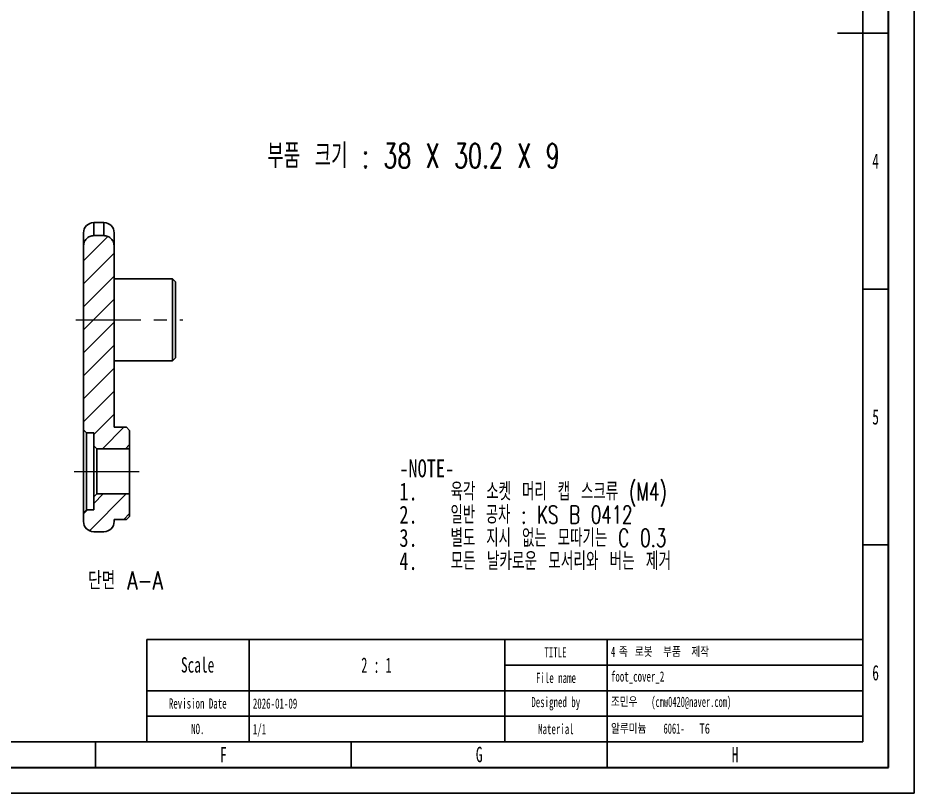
# Model space of a CAD drawing. Header units: millimetres. Extents: x 0 to 420, y 1 to 298.
# Drawn here: x 244.8 to 420, y 1 to 152.5 of the extents above; entities that cross this region are included whole.
import ezdxf

# ---------------------------------------------------------------- set-up
doc = ezdxf.new("R2010")
doc.units = ezdxf.units.MM
doc.linetypes.add('CENTERX2', pattern=[20.32, 12.7, -2.54, 2.54, -2.54])
for name, color, linetype in [('SLD-0', 179, 'Continuous'), ('가는실선', 7, 'Continuous'), ('절단면', 230, 'Continuous'), ('중심선', 1, 'CENTERX2')]:
    doc.layers.add(name, color=color, linetype=linetype)
for name, color, linetype, lineweight in [('도면층1', 4, 'Continuous', 35), ('도면층2', 3, 'Continuous', 25), ('도면층3', 5, 'Continuous', 25)]:
    doc.layers.add(name, color=color, linetype=linetype, lineweight=lineweight)
doc.styles.add('SLDTEXTSTYLE0', font='TXT', dxfattribs={"width": 0.75})
doc.styles.add('SLDTEXTSTYLE1', font='TXT', dxfattribs={"width": 0.666667, "bigfont": 'bigfont'})
doc.styles.add('SLDTEXTSTYLE2', font='TXT', dxfattribs={"width": 0.684211, "bigfont": 'bigfont'})
doc.styles.add('SLDTEXTSTYLE3', font='TXT', dxfattribs={"width": 0.676471, "bigfont": 'bigfont'})
doc.styles.add('SLDTEXTSTYLE4', font='TXT', dxfattribs={"width": 0.694444, "bigfont": 'bigfont'})
doc.styles.add('SLDTEXTSTYLE5', font='TXT', dxfattribs={"width": 0.638186})
doc.styles.add('SLDTEXTSTYLE6', font='TXT', dxfattribs={"width": 0.75, "bigfont": 'bigfont'})
doc.styles.add('SLDTEXTSTYLE7', font='TXT', dxfattribs={"width": 0.605})
doc.styles.add('SLDTEXTSTYLE8', font='TXT', dxfattribs={"width": 0.582911})

msp = doc.modelspace()

# ---------------------------------------------------------------- hatches: boundary and pattern name
at = {"layer": '절단면', "linetype": 'Continuous', "lineweight": 18}
h = msp.add_hatch(dxfattribs=at)
h.set_pattern_fill('ANSI31', color=256, angle=3e-322, style=0)
edge = h.paths.add_edge_path(flags=0)
edge.add_line((266.6483, 71.8687), (266.0483, 72.4687))
edge.add_line((266.0483, 72.4687), (263.6483, 72.4687))
edge.add_line((263.6483, 72.4687), (263.6483, 107.861))
edge.add_spline(control_points=[(263.6483, 107.861), (263.6483, 107.9405), (263.6438, 108.0201), (263.635, 108.0992), (263.6093, 108.3288), (263.545, 108.5572), (263.4466, 108.7663), (263.3512, 108.9689), (263.2212, 109.1585), (263.0658, 109.3198), (262.9141, 109.4772), (262.7343, 109.6117), (262.54, 109.7117), (262.3471, 109.8109), (262.1347, 109.8788), (261.9199, 109.9092), (261.83, 109.9219), (261.7391, 109.9283), (261.6483, 109.9283)], knot_values=[0.00118547, 0.00118547, 0.00118547, 0.00118547, 0.00130497, 0.00130497, 0.00130497, 0.00165422, 0.00165422, 0.00165422, 0.00199259, 0.00199259, 0.00199259, 0.00232283, 0.00232283, 0.00232283, 0.00265062, 0.00265062, 0.00265062, 0.00278716, 0.00278716, 0.00278716, 0.00278716], weights=[1, 1, 1, 1, 1, 1, 1, 1, 1, 1, 1, 1, 1, 1, 1, 1, 1, 1, 1], degree=3, periodic=0)
edge.add_line((261.6483, 109.9283), (259.6483, 109.9283))
edge.add_spline(control_points=[(259.6483, 109.9283), (259.4282, 109.9283), (259.205, 109.8897), (258.9976, 109.816), (258.7817, 109.7392), (258.5765, 109.6223), (258.3997, 109.4763), (258.2176, 109.326), (258.0602, 109.1405), (257.9403, 108.937), (257.8187, 108.7308), (257.7321, 108.5001), (257.6868, 108.265), (257.6612, 108.1322), (257.6483, 107.9963), (257.6483, 107.861)], knot_values=[0.00363128, 0.00363128, 0.00363128, 0.00363128, 0.00396489, 0.00396489, 0.00396489, 0.00431253, 0.00431253, 0.00431253, 0.00467077, 0.00467077, 0.00467077, 0.00503387, 0.00503387, 0.00503387, 0.00523843, 0.00523843, 0.00523843, 0.00523843], weights=[1, 1, 1, 1, 1, 1, 1, 1, 1, 1, 1, 1, 1, 1, 1, 1], degree=3, periodic=0)
edge.add_line((257.6483, 107.861), (257.6483, 71.9687))
edge.add_line((257.6483, 71.9687), (258.2483, 71.3687))
edge.add_line((258.2483, 71.3687), (259.6483, 71.3687))
edge.add_line((259.6483, 71.3687), (259.6483, 68.8687))
edge.add_line((259.6483, 68.8687), (260.2483, 68.2687))
edge.add_line((260.2483, 68.2687), (266.6483, 68.2687))
edge.add_line((266.6483, 68.2687), (266.6483, 71.8687))
h = msp.add_hatch(dxfattribs=at)
h.set_pattern_fill('ANSI31', color=256, angle=3e-322, style=0)
edge = h.paths.add_edge_path(flags=0)
edge.add_line((266.0483, 54.4687), (266.6483, 55.0687))
edge.add_line((266.6483, 55.0687), (266.6483, 59.4687))
edge.add_line((266.6483, 59.4687), (260.2483, 59.4687))
edge.add_line((260.2483, 59.4687), (259.6483, 58.8687))
edge.add_line((259.6483, 58.8687), (259.6483, 56.3687))
edge.add_line((259.6483, 56.3687), (258.2483, 56.3687))
edge.add_line((258.2483, 56.3687), (257.6483, 55.7687))
edge.add_line((257.6483, 55.7687), (257.6483, 54.0687))
edge.add_arc((259.6483, 54.0687), 2, 180, 270)
edge.add_line((259.6483, 52.0687), (261.6483, 52.0687))
edge.add_arc((261.6483, 54.0687), 2, 270, 360)
edge.add_line((263.6483, 54.0687), (263.6483, 54.4687))
edge.add_line((263.6483, 54.4687), (266.0483, 54.4687))

# ---------------------------------------------------------------- linework, layer by layer
at = {"color": 7, "linetype": 'Continuous', "lineweight": 25}
for p, q in [((261.6483, 112.4687), (259.6483, 112.4687)), ((259.6483, 112.4687), (259.6483, 109.9283)), ((261.6483, 109.9283), (261.6483, 112.4687)), ((257.6483, 107.861), (257.6483, 110.4687)), ((263.6483, 110.4687), (263.6483, 107.861)), ((259.6483, 109.9283), (261.6483, 109.9283)), ((257.6483, 107.861), (257.6483, 71.9687)), ((263.6483, 107.861), (263.6483, 72.4687)), ((275.0483, 101.4687), (263.6483, 101.4687)), ((275.6483, 100.8687), (275.0483, 101.4687)), ((275.0483, 85.4687), (275.0483, 101.4687)), ((275.6483, 100.8687), (275.6483, 86.0687)), ((275.0483, 85.4687), (275.6483, 86.0687)), ((263.6483, 85.4687), (275.0483, 85.4687)), ((258.2483, 71.3687), (257.6483, 71.9687)), ((257.6483, 55.7687), (257.6483, 71.9687)), ((266.0483, 72.4687), (263.6483, 72.4687)), ((266.0483, 72.4687), (266.6483, 71.8687)), ((266.6483, 71.8687), (266.6483, 68.2687)), ((259.6483, 71.3687), (258.2483, 71.3687)), ((258.2483, 71.3687), (258.2483, 56.3687)), ((259.6483, 71.3687), (259.6483, 68.8687)), ((260.2483, 68.2687), (259.6483, 68.8687)), ((259.6483, 58.8687), (259.6483, 68.8687)), ((266.6483, 68.2687), (260.2483, 68.2687)), ((260.2483, 68.2687), (260.2483, 59.4687)), ((266.6483, 59.4687), (266.6483, 68.2687)), ((259.6483, 58.8687), (260.2483, 59.4687)), ((259.6483, 58.8687), (259.6483, 56.3687)), ((260.2483, 59.4687), (266.6483, 59.4687)), ((266.6483, 59.4687), (266.6483, 55.0687)), ((257.6483, 55.7687), (258.2483, 56.3687)), ((258.2483, 56.3687), (259.6483, 56.3687)), ((257.6483, 55.7687), (257.6483, 54.0687)), ((266.0483, 54.4687), (263.6483, 54.4687)), ((263.6483, 54.4687), (263.6483, 54.0687)), ((266.6483, 55.0687), (266.0483, 54.4687)), ((259.6483, 52.0687), (261.6483, 52.0687))]:
    msp.add_line(p, q, dxfattribs=at)
for centre, start, end in [((259.6483, 110.4687), 90, 180), ((261.6483, 110.4687), 0, 90), ((259.6483, 54.0687), 180, 270), ((261.6483, 54.0687), 270, 0)]:
    msp.add_arc(centre, 2, start, end, dxfattribs=at)
for points in [[(257.6483, 107.861), (257.6483, 108.1261), (257.6988, 108.3943), (257.8929, 108.8874), (258.0389, 109.118), (258.4044, 109.5025), (258.6267, 109.6595), (259.1152, 109.8724), (259.3794, 109.9283), (259.6483, 109.9283)], [(261.6483, 109.9283), (261.9133, 109.9283), (262.18, 109.8727), (262.6685, 109.6603), (262.8895, 109.5051), (263.2595, 109.1163), (263.4033, 108.8884), (263.5983, 108.3929), (263.6483, 108.1262), (263.6483, 107.861)]]:
    msp.add_open_spline(points, degree=3, knots=[0, 0, 0, 0, 0.25, 0.25, 0.5, 0.5, 0.75, 0.75, 1, 1, 1, 1], dxfattribs=at)
at = {"layer": 'SLD-0', "color": 7}
for p, q in [((420, 1), (420, 298)), ((0, 1), (420, 1))]:
    msp.add_line(p, q, dxfattribs=at)
at = {"layer": '도면층1', "color": 7}
for p, q in [((415, 6), (415, 293)), ((5, 6), (415, 6))]:
    msp.add_line(p, q, dxfattribs=at)
at = {"layer": '도면층2', "color": 7}
for p, q in [((410, 11), (410, 288)), ((410, 149.5), (405, 149.5)), ((405, 149.5), (415, 149.5)), ((410, 11), (410, 149.5)), ((410, 149.5), (415, 149.5)), ((410, 99.5), (415, 99.5)), ((410, 49.5), (415, 49.5)), ((10, 11), (410, 11)), ((260, 11), (260, 6)), ((310, 11), (310, 6)), ((360, 11), (360, 6))]:
    msp.add_line(p, q, dxfattribs=at)
at = {"layer": '도면층3', "color": 7}
for p, q in [((410, 31), (270, 31)), ((270, 31), (270, 11)), ((290, 31), (290, 11)), ((340, 31), (340, 11)), ((360, 31), (360, 11)), ((410, 31), (410, 11)), ((410, 26), (340, 26)), ((410, 21), (270, 21)), ((410, 16), (270, 16)), ((410, 11), (270, 11))]:
    msp.add_line(p, q, dxfattribs=at)
at = {"layer": '중심선', "linetype": 'CENTERX2', "lineweight": 18}
for p, q in [((256.1557, 93.4687), (277.0483, 93.4687)), ((255.8168, 63.8687), (268.6483, 63.8687))]:
    msp.add_line(p, q, dxfattribs=at)

# ---------------------------------------------------------------- texts
at = {"layer": 'SLD-0', "color": 7}
for s, insert, char_height, attachment_point, style in [('제작', (376.4722, 29.61), 2, 1, 'SLDTEXTSTYLE6'), ('TITLE', (349.9137, 29.4948), 2, 2, 'SLDTEXTSTYLE5'), ('4', (360.75, 29.6128), 2, 1, 'SLDTEXTSTYLE7'), ('족', (362.2917, 29.61), 2, 1, 'SLDTEXTSTYLE6'), ('로봇', (365.4333, 29.61), 2, 1, 'SLDTEXTSTYLE6'), ('부품', (370.9528, 29.61), 2, 1, 'SLDTEXTSTYLE6'), ('Scale', (279.9563, 27.5432), 3, 2, 'SLDTEXTSTYLE5'), ('File name', (350.0024, 24.5108), 2, 2, 'SLDTEXTSTYLE5'), ('foot_cover_2', (360.75, 24.7888), 2, 1, 'SLDTEXTSTYLE5'), ('Revision Date', (279.9825, 19.5108), 2, 2, 'SLDTEXTSTYLE5'), ('Designed by', (349.9589, 19.7878), 2, 2, 'SLDTEXTSTYLE5'), ('조민우', (360.75, 19.832), 2, 1, 'SLDTEXTSTYLE6'), ('(cmw0420@naver.com)', (368.6222, 19.8348), 2, 1, 'SLDTEXTSTYLE7'), ('NO.', (279.9962, 14.5288), 2, 2, 'SLDTEXTSTYLE5'), ('Material', (349.991, 14.5108), 2, 2, 'SLDTEXTSTYLE5'), ('알루미늄', (360.7639, 14.607), 2, 1, 'SLDTEXTSTYLE6'), ('6061-', (371.025, 14.6098), 2, 1, 'SLDTEXTSTYLE7'), ('T6', (378.0639, 14.607), 2, 1, 'SLDTEXTSTYLE0')]:
    msp.add_mtext(s, dxfattribs=dict(at, insert=insert, char_height=char_height, attachment_point=attachment_point, style=style))
at = {"layer": '가는실선', "attachment_point": 1}
for s, insert, char_height, style in [('부품 크기 : 38 X 30.2 X 9', (293.5758, 127.9136), 4.7625, 'SLDTEXTSTYLE1'), ('-NOTE-', (319.3901, 66.1978), 3.5, 'SLDTEXTSTYLE0'), ('1.', (319.3901, 61.6721), 3.5, 'SLDTEXTSTYLE0'), ('육각 소켓 머리 캡 스크류 (M4)', (329.3901, 61.6721), 3.5, 'SLDTEXTSTYLE2'), ('2.', (319.3901, 57.1464), 3.5, 'SLDTEXTSTYLE0'), ('일반 공차 : KS B 0412', (329.3901, 57.1464), 3.5, 'SLDTEXTSTYLE3'), ('3.', (319.3901, 52.6207), 3.5, 'SLDTEXTSTYLE0'), ('별도 지시 없는 모따기는 C 0.3', (329.3901, 52.6207), 3.5, 'SLDTEXTSTYLE2'), ('4.', (319.3901, 48.095), 3.5, 'SLDTEXTSTYLE0'), ('모든 날카로운 모서리와 버는 제거', (329.3901, 48.095), 3.5, 'SLDTEXTSTYLE4')]:
    msp.add_mtext(s, dxfattribs=dict(at, insert=insert, char_height=char_height, style=style))
at = {"layer": '도면층2', "color": 7}
for s, insert, char_height, attachment_point, style in [('4', (412.4784, 125.9922), 3, 2, 'SLDTEXTSTYLE5'), ('5', (412.4784, 76.0177), 3, 2, 'SLDTEXTSTYLE5'), ('2 : 1', (314.9243, 27.4982), 3, 2, 'SLDTEXTSTYLE8'), ('6', (412.4784, 26.0237), 3, 2, 'SLDTEXTSTYLE5'), ('2026-01-09', (290.75, 19.4988), 2, 1, 'SLDTEXTSTYLE5'), ('1/1', (290.75, 14.4988), 2, 1, 'SLDTEXTSTYLE5'), ('F', (285.008, 9.9922), 3, 2, 'SLDTEXTSTYLE5'), ('G', (334.9916, 10.0432), 3, 2, 'SLDTEXTSTYLE5'), ('H', (385.0135, 9.9922), 3, 2, 'SLDTEXTSTYLE5')]:
    msp.add_mtext(s, dxfattribs=dict(at, insert=insert, char_height=char_height, attachment_point=attachment_point, style=style))
at = {"layer": '절단면', "insert": (265.8647, 44.2647), "char_height": 3.5, "attachment_point": 2, "style": 'SLDTEXTSTYLE6'}
msp.add_mtext('단면 A-A', dxfattribs=at)

doc.saveas('drawing.dxf')
